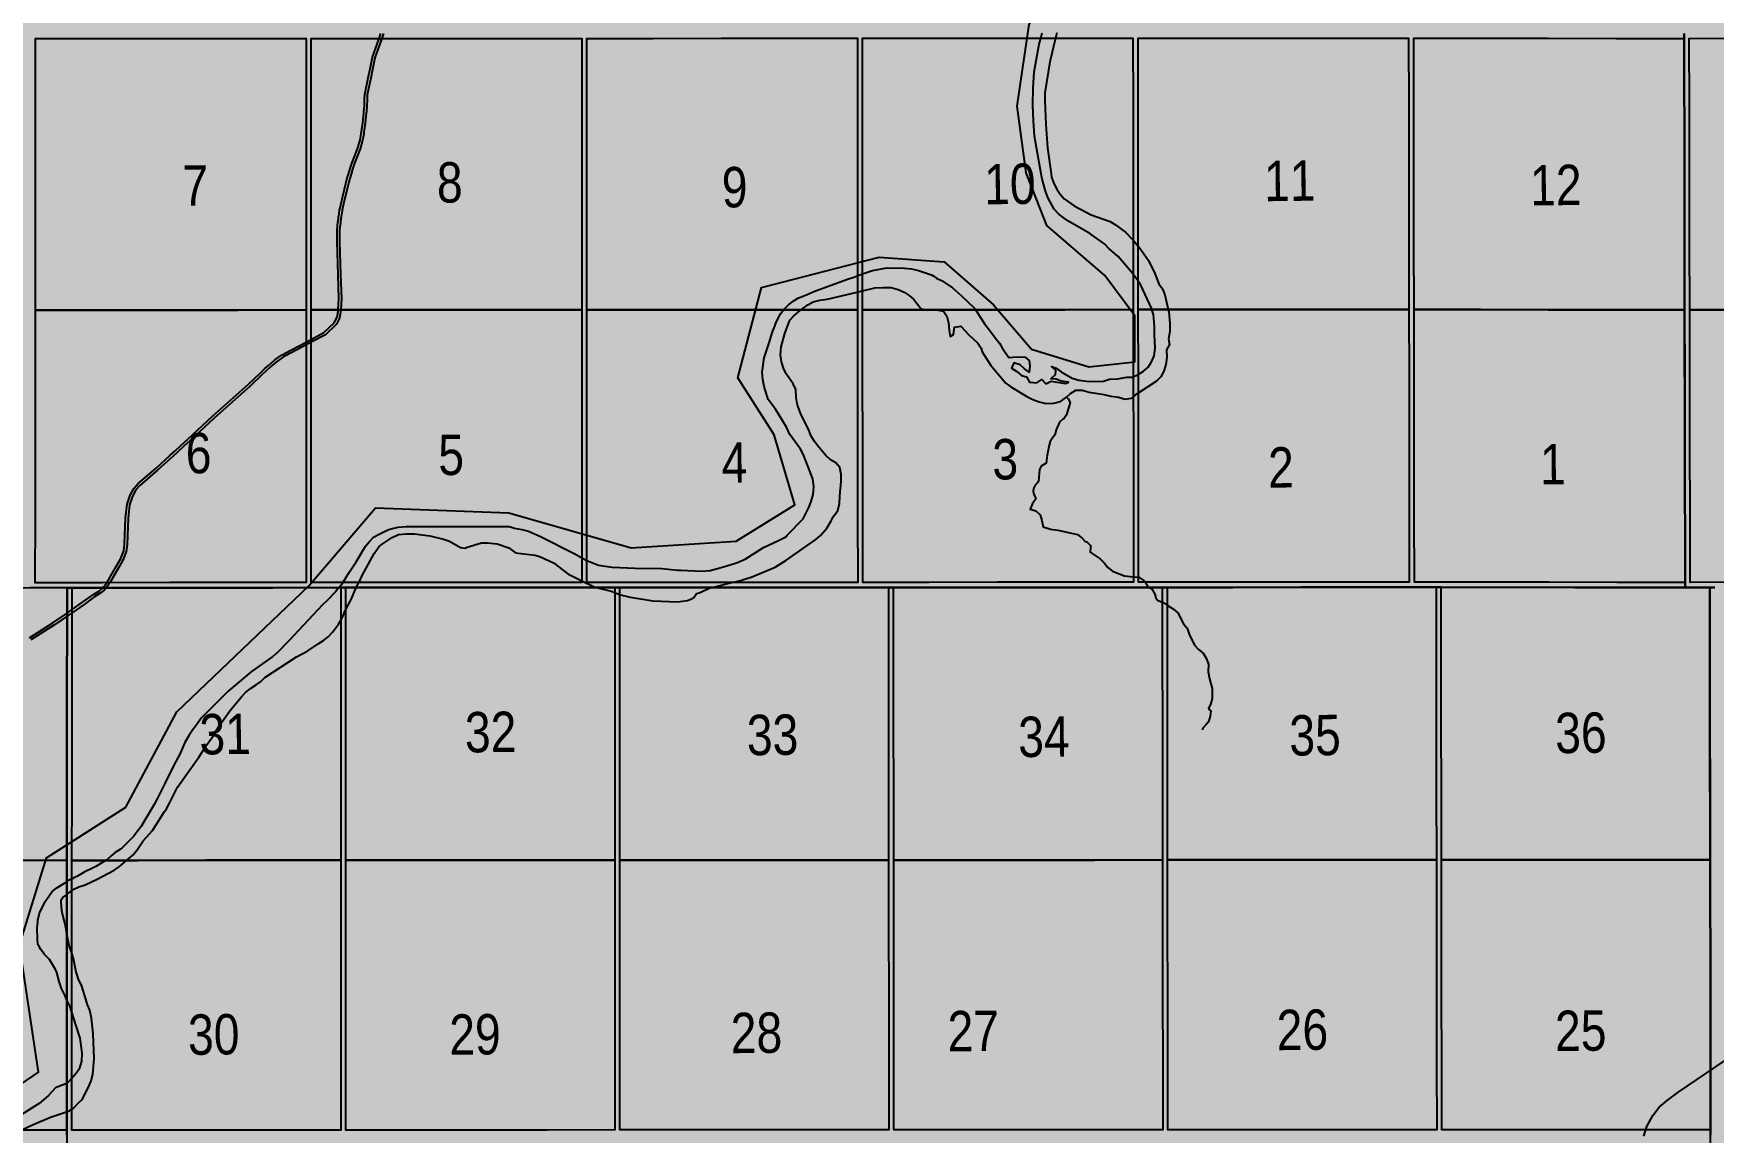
# Model space of a CAD drawing. Extents: x 410314 to 414262, y 6043239 to 6046088.
# Drawn here: x 413357.8 to 413689.2, y 6043517.3 to 6043734.1 of the extents above; entities that cross this region are included whole.
import ezdxf

# ---------------------------------------------------------------- set-up
doc = ezdxf.new("R2010")
doc.units = 0
doc.header["$LTSCALE"] = 5
doc.linetypes.add('DASHED2', pattern=[9.525, 6.35, -3.175])
for name, color, linetype in [('AS-RAILWAY', 13, 'TRACKS'), ('Quarters', 8, 'Continuous'), ('RoadSeg', 57, 'DASHED2'), ('ROUTE-MAP-ROUTE', 90, 'Continuous'), ('T-WATER', 160, 'Continuous'), ('Townships', 57, 'Continuous')]:
    doc.layers.add(name, color=color, linetype=linetype)
doc.layers.add('ROUTE-MAP-BACKGROUND-H', color=7, linetype='Continuous', true_color=0xf0ebff)
doc.styles.add('120', font='ARIALN.TTF', dxfattribs={"height": 13})
doc.linetypes.add('TRACKS', pattern='A,3.81,[130,ltypeshp1.shx,S=6.35,R=0,X=0,Y=0],3.81', length=7.62)

msp = doc.modelspace()

# ---------------------------------------------------------------- hatches: boundary and pattern name
at = {"layer": 'ROUTE-MAP-BACKGROUND-H'}
h = msp.add_hatch(color=256, dxfattribs=at)
h.dxf.hatch_style = 1
h.paths.add_polyline_path([(413029.102, 6044227.914), (414016.045, 6044227.914), (414016.045, 6043351.708), (413029.102, 6043351.708)])

# ---------------------------------------------------------------- linework, layer by layer
at = {"layer": 'AS-RAILWAY', "ltscale": 0.1, "flags": 128}
msp.add_lwpolyline([(413314.563, 6043353.011), (413313.583, 6043359.74), (413311.135, 6043390.569), (413300.484, 6043410.021), (413289.951, 6043425.192), (413280.941, 6043444.766), (413290.734, 6043459.838), (413312.476, 6043485.872), (413329.909, 6043496.638), (413342.808, 6043518.23), (413358.791, 6043529.192), (413355.03, 6043554.247), (413360.358, 6043571.472), (413376.028, 6043581.494), (413386.057, 6043600.286), (413412.096, 6043625.15), (413425.259, 6043640.496), (413451.584, 6043639.557), (413475.716, 6043632.667), (413496.4, 6043633.919), (413507.996, 6043641.123), (413503.922, 6043654.903), (413496.713, 6043666.178), (413501.414, 6043684.03), (413524.606, 6043689.98), (413537.455, 6043689.041), (413547.171, 6043680.584), (413554.692, 6043671.815), (413565.974, 6043668.37), (413575.063, 6043669.31), (413575.063, 6043678.392), (413569.126, 6043686.392), (413557.72, 6043696.218), (413553.591, 6043706.634), (413551.821, 6043719.8), (413554.181, 6043735.915), (413558.508, 6043743.868), (413569.717, 6043752.712), (413572.274, 6043760.572), (413568.93, 6043769.612), (413562.638, 6043776.097), (413550.642, 6043777.276), (413541.203, 6043777.866), (413535.697, 6043782.779), (413534.91, 6043792.408), (413542.786, 6043811.378), (413557.338, 6043829.458), (413567.957, 6043844.786), (413588.016, 6043852.057), (413617.71, 6043861.687), (413646.617, 6043877.212), (413686.931, 6043886.055), (413706.596, 6043895.095), (413713.963, 6043902.901), (413710.817, 6043919.605), (413690.955, 6043954.389), (413673.825, 6043984.731), (413668.71, 6044003.823), (413674.216, 6044018.562), (413692.308, 6044035.856), (413700.37, 6044058.259), (413696.437, 6044063.368), (413682.475, 6044058.259), (413663.238, 6044100.043), (413668.902, 6044123.625), (413659.463, 6044146.264), (413641.516, 6044164.575), (413618.862, 6044174.952), (413608.165, 6044187.214), (413610.052, 6044207.023), (413586.769, 6044211.425), (413573.24, 6044225.26)], dxfattribs=at)
at = {"layer": 'Quarters'}
for points in [[(413411.571, 6043692.956), (413411.569, 6043679.563), (413398.139, 6043679.558), (413384.709, 6043679.553), (413371.279, 6043679.547), (413358.184, 6043679.542), (413358.191, 6043692.935), (413358.198, 6043706.328), (413358.204, 6043719.72), (413358.211, 6043733.113), (413371.302, 6043733.118), (413384.727, 6043733.124), (413398.152, 6043733.129), (413411.577, 6043733.134), (413411.575, 6043719.741), (413411.573, 6043706.349)], [(413465.955, 6043692.978), (413465.958, 6043679.585), (413452.529, 6043679.58), (413439.099, 6043679.574), (413425.669, 6043679.569), (413412.574, 6043679.564), (413412.576, 6043692.956), (413412.578, 6043706.349), (413412.58, 6043719.742), (413412.581, 6043733.135), (413425.671, 6043733.14), (413439.096, 6043733.145), (413452.521, 6043733.15), (413465.946, 6043733.156), (413465.949, 6043719.763), (413465.952, 6043706.371)], [(413520.338, 6043693), (413520.346, 6043679.607), (413506.917, 6043679.602), (413493.487, 6043679.597), (413480.058, 6043679.591), (413466.963, 6043679.586), (413466.96, 6043692.978), (413466.957, 6043706.371), (413466.954, 6043719.764), (413466.951, 6043733.156), (413480.041, 6043733.161), (413493.465, 6043733.167), (413506.89, 6043733.172), (413520.315, 6043733.177), (413520.323, 6043719.785), (413520.331, 6043706.392)], [(413574.721, 6043693.022), (413574.734, 6043679.63), (413561.305, 6043679.624), (413547.875, 6043679.619), (413534.446, 6043679.613), (413521.351, 6043679.608), (413521.343, 6043693), (413521.335, 6043706.393), (413521.327, 6043719.785), (413521.32, 6043733.178), (413534.409, 6043733.183), (413547.834, 6043733.188), (413561.259, 6043733.193), (413574.683, 6043733.199), (413574.696, 6043719.806), (413574.709, 6043706.414)], [(413629.102, 6043693.045), (413629.119, 6043679.653), (413615.691, 6043679.647), (413602.263, 6043679.641), (413588.833, 6043679.635), (413575.738, 6043679.63), (413575.726, 6043693.022), (413575.713, 6043706.415), (413575.701, 6043719.807), (413575.688, 6043733.199), (413588.778, 6043733.204), (413602.202, 6043733.21), (413615.626, 6043733.215), (413629.05, 6043733.221), (413629.067, 6043719.829), (413629.084, 6043706.437)], [(413683.477, 6043692.959), (413683.499, 6043679.568), (413670.072, 6043679.589), (413656.644, 6043679.61), (413643.217, 6043679.631), (413630.124, 6043679.651), (413630.106, 6043693.043), (413630.089, 6043706.435), (413630.072, 6043719.827), (413630.054, 6043733.219), (413643.142, 6043733.199), (413656.565, 6043733.177), (413669.988, 6043733.156), (413683.411, 6043733.134), (413683.433, 6043719.743), (413683.455, 6043706.351)], [(413737.86, 6043693.101), (413737.886, 6043679.71), (413724.457, 6043679.675), (413711.028, 6043679.64), (413697.598, 6043679.604), (413684.503, 6043679.57), (413684.481, 6043692.962), (413684.459, 6043706.354), (413684.437, 6043719.745), (413684.416, 6043733.137), (413697.506, 6043733.171), (413710.93, 6043733.206), (413724.355, 6043733.241), (413737.78, 6043733.276), (413737.807, 6043719.884), (413737.833, 6043706.493)], [(413411.564, 6043639.276), (413411.562, 6043625.773), (413398.127, 6043625.768), (413384.692, 6043625.762), (413371.258, 6043625.757), (413358.158, 6043625.752), (413358.164, 6043639.254), (413358.171, 6043652.757), (413358.178, 6043666.149), (413358.184, 6043679.542), (413371.279, 6043679.547), (413384.709, 6043679.553), (413398.139, 6043679.558), (413411.569, 6043679.563), (413411.568, 6043666.171), (413411.566, 6043652.778)], [(413465.967, 6043639.298), (413465.97, 6043625.795), (413452.536, 6043625.79), (413439.101, 6043625.784), (413425.667, 6043625.779), (413412.567, 6043625.774), (413412.569, 6043639.276), (413412.571, 6043652.778), (413412.572, 6043666.171), (413412.574, 6043679.564), (413425.669, 6043679.569), (413439.099, 6043679.574), (413452.529, 6043679.58), (413465.958, 6043679.585), (413465.961, 6043666.193), (413465.964, 6043652.8)], [(413520.37, 6043639.32), (413520.378, 6043625.818), (413506.944, 6043625.812), (413493.509, 6043625.807), (413480.075, 6043625.801), (413466.975, 6043625.796), (413466.972, 6043639.298), (413466.969, 6043652.8), (413466.966, 6043666.193), (413466.963, 6043679.586), (413480.058, 6043679.591), (413493.487, 6043679.597), (413506.917, 6043679.602), (413520.346, 6043679.607), (413520.354, 6043666.215), (413520.362, 6043652.823)], [(413574.772, 6043639.343), (413574.785, 6043625.841), (413561.351, 6043625.835), (413547.916, 6043625.829), (413534.482, 6043625.824), (413521.383, 6043625.818), (413521.375, 6043639.321), (413521.367, 6043652.823), (413521.359, 6043666.215), (413521.351, 6043679.608), (413534.446, 6043679.613), (413547.875, 6043679.619), (413561.305, 6043679.624), (413574.734, 6043679.63), (413574.747, 6043666.237), (413574.76, 6043652.845)], [(413629.172, 6043639.366), (413629.19, 6043625.864), (413615.756, 6043625.858), (413602.323, 6043625.852), (413588.889, 6043625.846), (413575.79, 6043625.841), (413575.777, 6043639.343), (413575.764, 6043652.846), (413575.751, 6043666.238), (413575.738, 6043679.63), (413588.833, 6043679.635), (413602.263, 6043679.641), (413615.691, 6043679.647), (413629.119, 6043679.653), (413629.137, 6043666.261), (413629.154, 6043652.869)], [(413683.565, 6043639.294), (413683.588, 6043625.803), (413670.156, 6043625.818), (413656.723, 6043625.833), (413643.291, 6043625.848), (413630.194, 6043625.863), (413630.176, 6043639.365), (413630.159, 6043652.867), (413630.141, 6043666.259), (413630.124, 6043679.651), (413643.217, 6043679.631), (413656.644, 6043679.61), (413670.072, 6043679.589), (413683.499, 6043679.568), (413683.521, 6043666.176), (413683.543, 6043652.784)], [(413737.967, 6043639.437), (413737.994, 6043625.946), (413724.56, 6043625.911), (413711.126, 6043625.875), (413697.691, 6043625.84), (413684.592, 6043625.805), (413684.57, 6043639.296), (413684.548, 6043652.787), (413684.526, 6043666.179), (413684.503, 6043679.57), (413697.598, 6043679.604), (413711.028, 6043679.64), (413724.457, 6043679.675), (413737.886, 6043679.71), (413737.913, 6043666.318), (413737.94, 6043652.927)], [(413364.384, 6043570.97), (413351.042, 6043571), (413337.701, 6043571.03), (413324.359, 6043571.06), (413311.353, 6043571.089), (413311.365, 6043584.482), (413311.377, 6043597.874), (413311.389, 6043611.378), (413311.401, 6043624.881), (413324.403, 6043624.852), (413337.74, 6043624.821), (413351.077, 6043624.79), (413364.413, 6043624.76), (413364.406, 6043611.257), (413364.398, 6043597.755), (413364.391, 6043584.362)], [(413418.419, 6043584.381), (413418.417, 6043570.989), (413405.076, 6043570.984), (413391.735, 6043570.98), (413378.394, 6043570.975), (413365.388, 6043570.97), (413365.396, 6043584.363), (413365.403, 6043597.755), (413365.411, 6043611.258), (413365.418, 6043624.76), (413378.419, 6043624.764), (413391.756, 6043624.769), (413405.092, 6043624.773), (413418.428, 6043624.778), (413418.425, 6043611.276), (413418.422, 6043597.774)], [(413472.45, 6043571.007), (413459.109, 6043571.003), (413445.768, 6043570.998), (413432.427, 6043570.994), (413419.421, 6043570.989), (413419.424, 6043584.382), (413419.427, 6043597.774), (413419.43, 6043611.276), (413419.433, 6043624.778), (413432.434, 6043624.783), (413445.77, 6043624.787), (413459.106, 6043624.792), (413472.442, 6043624.797), (413472.444, 6043611.294), (413472.446, 6043597.792), (413472.448, 6043584.399)], [(413526.475, 6043584.418), (413526.482, 6043571.025), (413513.141, 6043571.02), (413499.801, 6043571.016), (413486.46, 6043571.012), (413473.454, 6043571.007), (413473.452, 6043584.4), (413473.45, 6043597.792), (413473.448, 6043611.295), (413473.446, 6043624.797), (413486.447, 6043624.802), (413499.783, 6043624.806), (413513.119, 6043624.811), (413526.455, 6043624.816), (413526.462, 6043611.313), (413526.468, 6043597.81)], [(413580.495, 6043584.436), (413580.507, 6043571.042), (413567.168, 6043571.038), (413553.83, 6043571.034), (413540.491, 6043571.029), (413527.487, 6043571.025), (413527.48, 6043584.418), (413527.473, 6043597.811), (413527.466, 6043611.313), (413527.459, 6043624.816), (413540.458, 6043624.821), (413553.792, 6043624.826), (413567.126, 6043624.83), (413580.46, 6043624.835), (413580.472, 6043611.332), (413580.484, 6043597.829)], [(413634.512, 6043584.457), (413634.528, 6043571.063), (413621.191, 6043571.057), (413607.854, 6043571.051), (413594.515, 6043571.047), (413581.512, 6043571.043), (413581.5, 6043584.436), (413581.488, 6043597.829), (413581.476, 6043611.332), (413581.465, 6043624.835), (413594.464, 6043624.84), (413607.797, 6043624.845), (413621.13, 6043624.85), (413634.462, 6043624.856), (413634.479, 6043611.353), (413634.495, 6043597.85)], [(413688.522, 6043584.451), (413688.544, 6043571.059), (413675.207, 6043571.06), (413661.871, 6043571.061), (413648.534, 6043571.062), (413635.533, 6043571.063), (413635.516, 6043584.456), (413635.5, 6043597.849), (413635.483, 6043611.352), (413635.466, 6043624.855), (413648.463, 6043624.848), (413661.795, 6043624.84), (413675.127, 6043624.833), (413688.458, 6043624.825), (413688.48, 6043611.334), (413688.501, 6043597.843)], [(413364.384, 6043570.97), (413364.376, 6043557.578), (413364.369, 6043544.185), (413364.361, 6043530.793), (413364.354, 6043517.735), (413351.009, 6043517.765), (413337.662, 6043517.795), (413324.316, 6043517.825), (413311.305, 6043517.854), (413311.317, 6043530.912), (413311.329, 6043544.304), (413311.341, 6043557.697), (413311.353, 6043571.089), (413324.359, 6043571.06), (413337.701, 6043571.03), (413351.042, 6043571)], [(413418.408, 6043530.812), (413418.406, 6043517.755), (413405.06, 6043517.75), (413391.715, 6043517.745), (413378.37, 6043517.74), (413365.359, 6043517.735), (413365.366, 6043530.793), (413365.373, 6043544.185), (413365.381, 6043557.578), (413365.388, 6043570.97), (413378.394, 6043570.975), (413391.735, 6043570.98), (413405.076, 6043570.984), (413418.417, 6043570.989), (413418.414, 6043557.597), (413418.411, 6043544.204)], [(413472.45, 6043571.007), (413472.452, 6043557.615), (413472.454, 6043544.222), (413472.456, 6043530.829), (413472.458, 6043517.772), (413459.112, 6043517.768), (413445.766, 6043517.764), (413432.421, 6043517.759), (413419.41, 6043517.755), (413419.413, 6043530.812), (413419.416, 6043544.205), (413419.418, 6043557.597), (413419.421, 6043570.989), (413432.427, 6043570.994), (413445.768, 6043570.998), (413459.109, 6043571.003)], [(413526.503, 6043530.846), (413526.51, 6043517.788), (413513.164, 6043517.784), (413499.819, 6043517.78), (413486.473, 6043517.776), (413473.462, 6043517.772), (413473.46, 6043530.83), (413473.458, 6043544.222), (413473.456, 6043557.615), (413473.454, 6043571.007), (413486.46, 6043571.012), (413499.801, 6043571.016), (413513.141, 6043571.02), (413526.482, 6043571.025), (413526.489, 6043557.632), (413526.496, 6043544.239)], [(413580.542, 6043530.863), (413580.554, 6043517.804), (413567.211, 6043517.8), (413553.867, 6043517.796), (413540.523, 6043517.792), (413527.514, 6043517.788), (413527.508, 6043530.846), (413527.501, 6043544.239), (413527.494, 6043557.632), (413527.487, 6043571.025), (413540.491, 6043571.029), (413553.83, 6043571.034), (413567.168, 6043571.038), (413580.507, 6043571.042), (413580.519, 6043557.649), (413580.531, 6043544.256)], [(413634.578, 6043530.884), (413634.594, 6043517.826), (413621.253, 6043517.819), (413607.911, 6043517.813), (413594.567, 6043517.809), (413581.559, 6043517.805), (413581.547, 6043530.863), (413581.535, 6043544.256), (413581.523, 6043557.65), (413581.512, 6043571.043), (413594.515, 6043571.047), (413607.854, 6043571.051), (413621.191, 6043571.057), (413634.528, 6043571.063), (413634.545, 6043557.67), (413634.561, 6043544.277)], [(413688.608, 6043530.883), (413688.628, 6043517.826), (413675.287, 6043517.826), (413661.946, 6043517.826), (413648.605, 6043517.826), (413635.599, 6043517.826), (413635.583, 6043530.884), (413635.566, 6043544.277), (413635.549, 6043557.67), (413635.533, 6043571.063), (413648.534, 6043571.062), (413661.871, 6043571.061), (413675.207, 6043571.06), (413688.544, 6043571.059), (413688.565, 6043557.667), (413688.586, 6043544.275)]]:
    msp.add_lwpolyline(points, close=True, dxfattribs=at)
at = {"layer": 'RoadSeg'}
for points in [[(413356.986, 6043614.903), (413361.646, 6043617.833), (413364.411, 6043619.748), (413365.415, 6043620.444), (413367.495, 6043621.885), (413369.637, 6043623.429), (413370.794, 6043624.15), (413371.433, 6043624.693), (413371.487, 6043624.762), (413372.27, 6043625.755), (413374.138, 6043628.929), (413375.059, 6043630.527), (413375.367, 6043631.401), (413375.589, 6043632.034), (413375.685, 6043632.717), (413375.775, 6043633.364), (413375.781, 6043633.513), (413375.956, 6043638.506), (413376.266, 6043641.226), (413376.836, 6043643.049), (413377.594, 6043644.352), (413378.423, 6043645.299), (413381.968, 6043648.383), (413384.7, 6043650.821), (413385.741, 6043651.749), (413386.824, 6043652.768), (413388.283, 6043654.141), (413393.095, 6043658.601), (413400.201, 6043664.943), (413402.489, 6043667.115), (413403.454, 6043667.988), (413404.158, 6043668.624), (413405.411, 6043669.761), (413406.743, 6043670.628), (413406.852, 6043670.7), (413406.88, 6043670.717), (413408.534, 6043671.635), (413411.569, 6043673.233), (413412.573, 6043673.762), (413415.093, 6043675.09), (413417.124, 6043677.02), (413417.689, 6043678.116), (413417.873, 6043679.272), (413417.893, 6043679.565), (413418.051, 6043681.831), (413417.882, 6043686.486), (413417.694, 6043693.082), (413417.673, 6043695.372), (413417.854, 6043696.862), (413417.933, 6043697.534), (413417.993, 6043698.04), (413418.003, 6043698.128), (413418.074, 6043698.55), (413418.188, 6043699.231), (413418.266, 6043699.696), (413418.532, 6043700.921), (413419.694, 6043705.64), (413419.908, 6043706.352), (413420.251, 6043707.496), (413420.671, 6043708.689), (413421.177, 6043710), (413421.758, 6043711.541), (413422.212, 6043713.162), (413422.436, 6043714.311), (413422.741, 6043716.464), (413422.938, 6043718.422), (413422.972, 6043718.753), (413423.07, 6043719.731), (413423.124, 6043721.217), (413423.134, 6043722.071), (413423.825, 6043725.391), (413424.178, 6043727.112), (413424.664, 6043729.437), (413425.339, 6043731.3), (413425.966, 6043733.139), (413426.308, 6043734.144)], [(413426.833, 6043734.144), (413426.492, 6043733.14), (413425.813, 6043731.143), (413425.147, 6043729.309), (413424.667, 6043727.011), (413424.315, 6043725.295), (413423.628, 6043721.991), (413423.622, 6043721.174), (413423.569, 6043719.697), (413423.469, 6043718.703), (413423.435, 6043718.372), (413423.245, 6043716.486), (413423.237, 6043716.404), (413422.988, 6043714.643), (413422.976, 6043714.562), (413422.929, 6043714.228), (413422.699, 6043713.047), (413422.233, 6043711.385), (413421.644, 6043709.822), (413421.14, 6043708.516), (413420.726, 6043707.342), (413420.43, 6043706.352), (413420.176, 6043705.508), (413419.019, 6043700.808), (413418.757, 6043699.602), (413418.704, 6043699.284), (413418.59, 6043698.603), (413418.504, 6043698.092), (413418.498, 6043698.057), (413418.483, 6043697.925), (413418.443, 6043697.586), (413418.362, 6043696.909), (413418.351, 6043696.81), (413418.172, 6043695.346), (413418.193, 6043693.086), (413418.381, 6043686.497), (413418.551, 6043681.818), (413418.394, 6043679.566), (413418.37, 6043679.211), (413418.168, 6043677.957), (413417.548, 6043676.75), (413415.386, 6043674.684), (413412.573, 6043673.2), (413411.568, 6043672.671), (413408.777, 6043671.198), (413407.137, 6043670.289), (413405.717, 6043669.364), (413404.57, 6043668.326), (413402.827, 6043666.747), (413400.542, 6043664.563), (413393.431, 6043658.231), (413388.624, 6043653.776), (413387.553, 6043652.768), (413386.079, 6043651.381), (413384.7, 6043650.151), (413382.298, 6043648.008), (413378.776, 6043644.944), (413378.002, 6043644.059), (413377.296, 6043642.847), (413376.757, 6043641.122), (413376.455, 6043638.468), (413376.274, 6043633.321), (413376.077, 6043631.915), (413375.515, 6043630.318), (413374.569, 6043628.678), (413372.849, 6043625.757), (413372.688, 6043625.484), (413372.122, 6043624.762), (413371.795, 6043624.344), (413371.089, 6043623.746), (413369.915, 6043623.014), (413367.784, 6043621.477), (413365.415, 6043619.836), (413364.41, 6043619.14), (413361.921, 6043617.416), (413357.258, 6043614.484)], [(413675.423, 6043516.525), (413676.017, 6043518.435), (413677.239, 6043520.658), (413678.506, 6043522.249), (413680.044, 6043523.612), (413682.178, 6043525.187), (413693.419, 6043532.773)], [(413675.423, 6043516.525), (413676.017, 6043518.435), (413677.239, 6043520.658), (413678.506, 6043522.249), (413680.044, 6043523.612), (413682.178, 6043525.187), (413693.419, 6043532.773)]]:
    msp.add_lwpolyline(points, dxfattribs=at)
at = {"layer": 'ROUTE-MAP-ROUTE', "const_width": 1.998}
msp.add_lwpolyline([(413351.293, 6043610.792), (413357.039, 6043614.736), (413361.751, 6043617.626), (413369.702, 6043623.156), (413371.129, 6043624.121), (413371.646, 6043624.68), (413372.523, 6043625.675), (413375.239, 6043630.456), (413375.798, 6043632.013), (413375.951, 6043633.542), (413376.157, 6043638.525), (413376.49, 6043641.278), (413377.026, 6043642.917), (413377.734, 6043644.233), (413378.574, 6043645.173), (413389.78, 6043655.171), (413398.942, 6043663.609), (413405.586, 6043669.628), (413408.567, 6043671.431), (413415.171, 6043674.866), (413417.306, 6043676.877), (413417.898, 6043678.058), (413418.08, 6043679.251), (413418.255, 6043681.769), (413417.869, 6043695.346), (413418.252, 6043698.259), (413419.868, 6043705.607), (413420.967, 6043708.811), (413422.089, 6043711.884), (413422.513, 6043713.573), (413422.954, 6043716.445), (413423.295, 6043720.138), (413423.334, 6043721.322), (413423.356, 6043722.318), (413424.876, 6043729.395), (413426.781, 6043734.828), (413427.429, 6043736.803)], dxfattribs=at)
at = {"layer": 'T-WATER', "linetype": 'Continuous'}
msp.add_line((413364.333, 6043543.605), (413364.05, 6043544.209), dxfattribs=at)
at = {"layer": 'T-WATER'}
for points in [[(413540.872, 6043682.35), (413543.447, 6043679.892), (413543.6, 6043679.641), (413544.441, 6043678.256), (413545.435, 6043676.753), (413546.213, 6043675.866), (413547.845, 6043673.705), (413548.369, 6043673.011), (413548.945, 6043671.935), (413550.184, 6043670.161), (413551.832, 6043670.35), (413553.409, 6043670.247), (413554.212, 6043669.567), (413554.36, 6043668.453), (413554.217, 6043667.28), (413553.263, 6043667.925), (413552.401, 6043668.75), (413551.154, 6043669.148), (413550.748, 6043668.072), (413551.762, 6043667.396), (413552.682, 6043666.641), (413553.698, 6043666.385), (413554.3, 6043665.315), (413555.69, 6043665.216), (413556.693, 6043665.856), (413557.496, 6043665.018), (413558.577, 6043665.498), (413561.357, 6043665.088), (413561.976, 6043665.295), (413560.504, 6043665.488), (413559.541, 6043665.892), (413558.448, 6043666.008), (413559.42, 6043666.816), (413559.493, 6043667.594), (413558.602, 6043668.389), (413559.533, 6043668.059), (413560.509, 6043667.35), (413562.705, 6043666.111), (413563.985, 6043665.691), (413565.513, 6043665.512), (413567.18, 6043665.446), (413568.891, 6043665.528), (413570.05, 6043665.921), (413571.652, 6043665.963), (413573.481, 6043666.284), (413574.565, 6043666.337), (413574.711, 6043666.398), (413575.716, 6043666.818), (413575.733, 6043666.825), (413576.762, 6043667.462), (413577.171, 6043667.827), (413577.704, 6043668.293), (413578.355, 6043669.338), (413578.865, 6043670.53), (413579.071, 6043672.014), (413578.921, 6043674.701), (413578.903, 6043676.285), (413578.737, 6043678.681), (413578.415, 6043679.655), (413578.329, 6043679.915), (413576.221, 6043684.455), (413575.698, 6043685.224), (413574.862, 6043686.454), (413574.692, 6043686.66), (413572.578, 6043689.223), (413571.744, 6043690.128), (413569.916, 6043691.673), (413569.126, 6043692.55), (413566.179, 6043694.68), (413561.821, 6043697.135), (413560.832, 6043697.852), (413560.088, 6043698.493), (413559.934, 6043698.626), (413559.129, 6043699.462), (413557.955, 6043701.616), (413557.501, 6043702.83), (413556.768, 6043705.403), (413556.587, 6043706.431), (413555.278, 6043713.881), (413555.035, 6043716.909), (413554.977, 6043718.407), (413554.913, 6043720.045), (413554.965, 6043723.359), (413555.206, 6043726.546), (413556.199, 6043731.993), (413556.494, 6043733.215), (413556.737, 6043734.22)], [(413559.41, 6043733.216), (413558.252, 6043728.513), (413557.287, 6043722.384), (413557.274, 6043720.874), (413557.505, 6043716.178), (413557.821, 6043711.532), (413558.542, 6043706.431)], [(413559.692, 6043734.221), (413559.599, 6043733.981), (413559.41, 6043733.216)], [(413558.542, 6043706.431), (413558.635, 6043705.771), (413559.08, 6043704.542), (413559.637, 6043703.417), (413560.334, 6043702.436), (413561.135, 6043701.505), (413563.098, 6043700.098), (413566.446, 6043698.366), (413570.21, 6043697.014), (413571.246, 6043696.356), (413573.18, 6043694.933)], [(413573.18, 6043694.933), (413574.686, 6043693.417), (413574.879, 6043693.223), (413575.692, 6043692.178), (413576.368, 6043691.309), (413577.723, 6043689.31), (413578.245, 6043688.178), (413578.862, 6043687.091), (413579.802, 6043684.707), (413580.493, 6043683.733), (413580.989, 6043682.578), (413581.646, 6043679.656), (413581.751, 6043679.189), (413581.971, 6043676.865), (413581.975, 6043675.295), (413581.683, 6043673.891), (413581.908, 6043672.778), (413581.32, 6043671.67), (413581.373, 6043670.173), (413581.136, 6043668.778), (413580.786, 6043667.509), (413580.147, 6043666.368), (413579.346, 6043665.488), (413575.719, 6043663.176), (413575.254, 6043662.88), (413574.715, 6043662.454), (413574.304, 6043662.129), (413573.151, 6043661.903), (413571.825, 6043662.272), (413570.352, 6043662.513), (413568.99, 6043662.852), (413566.016, 6043663.302), (413564.679, 6043663.661), (413563.313, 6043663.661), (413562.266, 6043663.044), (413561.547, 6043662.331)], [(413418.054, 6043624.802), (413418.189, 6043624.969), (413418.724, 6043625.632), (413418.888, 6043625.835), (413420.132, 6043627.876), (413421.432, 6043629.875), (413423.305, 6043632.972), (413424.054, 6043633.91), (413424.898, 6043634.75), (413425.882, 6043635.265), (413427.172, 6043635.94), (413427.905, 6043636.229), (413428.367, 6043636.412), (413429.71, 6043636.713), (413431.316, 6043636.849), (413439.065, 6043636.831), (413439.066, 6043636.831), (413446.37, 6043636.815), (413451.593, 6043636.871), (413451.884, 6043636.781), (413452.691, 6043636.534), (413454.105, 6043636.281), (413455.456, 6043635.91), (413457.813, 6043634.903), (413464.554, 6043631.476), (413465.934, 6043630.681), (413466.939, 6043630.142), (413469.284, 6043629.224), (413471.979, 6043628.806), (413476.474, 6043628.638), (413481.776, 6043628.533), (413484.862, 6043628.255), (413485.485, 6043628.225), (413486.871, 6043628.157), (413489.659, 6043628.022), (413491.271, 6043628.166), (413493.473, 6043628.74), (413493.918, 6043628.856), (413496.457, 6043629.661), (413498.171, 6043630.397), (413501.803, 6043632.701), (413504.758, 6043634.05), (413506.175, 6043634.798), (413506.5, 6043635.137), (413509.613, 6043638.382), (413510.76, 6043640.574), (413511.223, 6043641.791), (413511.572, 6043643.127), (413511.702, 6043644.678), (413511.503, 6043646.16), (413511.095, 6043647.434), (413509.672, 6043651.005), (413509.111, 6043652.094), (413508.555, 6043652.841), (413506.975, 6043654.966), (413506.322, 6043656.437), (413504.145, 6043659.987), (413502.705, 6043661.881), (413501.96, 6043664.465), (413501.67, 6043665.828), (413501.508, 6043667.307), (413501.933, 6043670.131), (413502.821, 6043672.88), (413503.59, 6043675.262), (413504.033, 6043676.395), (413504.248, 6043676.946), (413504.543, 6043677.699), (413505.133, 6043678.789), (413505.775, 6043679.625), (413505.87, 6043679.749), (413506.723, 6043680.58), (413507.654, 6043681.325), (413508.716, 6043681.931), (413509.104, 6043682.091), (413510.381, 6043682.62), (413511.761, 6043683.191), (413518.351, 6043685.658), (413519.628, 6043686.044), (413520.307, 6043686.31), (413520.816, 6043686.51), (413521.312, 6043686.676), (413523.318, 6043687.349), (413526.125, 6043687.851), (413529.612, 6043687.792), (413530.976, 6043687.659), (413532.368, 6043687.371), (413534.912, 6043686.513), (413535.29, 6043686.273), (413535.934, 6043685.863), (413537.055, 6043685.285), (413539.079, 6043683.926), (413540.872, 6043682.35)], [(413491.792, 6043624.827), (413492.441, 6043624.995), (413495.035, 6043625.664), (413495.686, 6043625.832), (413495.904, 6043625.888), (413496.823, 6043626.052), (413499.379, 6043626.851), (413504.115, 6043628.843), (413506.231, 6043630.117), (413512.147, 6043634.251), (413513.015, 6043635.061), (413514.266, 6043636.531), (413515.146, 6043637.966), (413515.519, 6043638.737), (413516.478, 6043640.024), (413516.803, 6043641.378), (413516.858, 6043642.909), (413517.113, 6043645.75), (413517.091, 6043647.109), (413516.831, 6043648.494), (413516.063, 6043649.395), (413514.988, 6043650.003), (413514.106, 6043650.824), (413512.457, 6043652.843), (413511.833, 6043653.607), (413511.211, 6043654.663), (413510.736, 6043655.857), (413509.08, 6043659.21), (413508.641, 6043660.434), (413508.452, 6043661.119), (413508.274, 6043662.324), (413508.175, 6043663.884), (413507.649, 6043665.012), (413506.256, 6043666.959), (413505.751, 6043668.098), (413505.332, 6043669.324), (413505.121, 6043670.743), (413505.315, 6043672.271), (413506.027, 6043674.956), (413506.865, 6043677.252), (413507.056, 6043677.589), (413507.732, 6043678.359), (413508.609, 6043679.13), (413509.278, 6043679.627), (413510.532, 6043680.557), (413511.583, 6043681.169), (413512.898, 6043681.509), (413514.36, 6043681.702), (413520.309, 6043683.093), (413521.314, 6043683.327), (413523.773, 6043683.902), (413525.425, 6043684.019), (413527, 6043683.98), (413528.355, 6043683.61), (413529.543, 6043683.085), (413530.548, 6043682.419), (413531.426, 6043681.608), (413532.924, 6043679.784), (413533.697, 6043679.637), (413534.23, 6043679.535), (413535.823, 6043679.563), (413537.293, 6043679.34), (413537.966, 6043678.339), (413538.311, 6043677.034), (413538.396, 6043675.506), (413538.608, 6043674.336), (413539.286, 6043674.735), (413539.494, 6043676.158), (413540.722, 6043676.374), (413542.335, 6043674.634), (413544.068, 6043673.014), (413544.753, 6043672.047), (413544.953, 6043671.338), (413545.25, 6043670.76), (413546.58, 6043668.761), (413547.465, 6043667.687), (413547.85, 6043667.221), (413549.596, 6043665.102), (413550.571, 6043664.373), (413553.775, 6043662.494), (413554.917, 6043661.932), (413556.158, 6043661.472), (413557.514, 6043661.129), (413559.082, 6043661.155), (413560.363, 6043661.523), (413561.547, 6043662.331)], [(413561.547, 6043662.331), (413561.913, 6043662.043), (413562.304, 6043661.309), (413561.542, 6043658.906), (413561.06, 6043658.115), (413560.818, 6043657.993), (413560.211, 6043657.462), (413559.535, 6043655.887), (413559.276, 6043654.915), (413558.892, 6043654.382), (413558.348, 6043653.628), (413558.172, 6043652.862), (413557.735, 6043650.949), (413557.551, 6043649.366), (413556.546, 6043648.746), (413556.251, 6043648.062), (413556.056, 6043645.707), (413555.799, 6043645.369), (413555.411, 6043644.989), (413555.065, 6043644.358), (413555.012, 6043643.73), (413555.15, 6043643.216), (413555.474, 6043642.491), (413555.429, 6043642.165), (413554.891, 6043641.382), (413554.394, 6043640.246), (413555.511, 6043639.947), (413556.345, 6043639.154), (413556.724, 6043638.008), (413556.937, 6043636.791), (413558.441, 6043636.339), (413559.859, 6043636.143), (413563.749, 6043635.247), (413564.673, 6043634.522), (413565.227, 6043633.904), (413565.58, 6043633.795), (413566.363, 6043633.022), (413566.273, 6043632.726), (413566.25, 6043631.755), (413568.18, 6043630.433), (413569.012, 6043629.664), (413569.745, 6043628.733), (413570.654, 6043628.006), (413573.015, 6043627.087), (413574.749, 6043626.925), (413575.754, 6043626.832), (413575.852, 6043626.823), (413576.849, 6043626.212), (413577.059, 6043625.865), (413577.636, 6043624.911), (413577.748, 6043624.858)], [(413421.418, 6043624.803), (413421.481, 6043624.954), (413421.49, 6043624.97), (413421.889, 6043625.633), (413421.99, 6043625.801), (413422.114, 6043626.007), (413422.634, 6043627.169), (413425.015, 6043631.523), (413425.924, 6043632.823), (413426.577, 6043633.338), (413428.572, 6043634.692), (413429.79, 6043635.236), (413431.308, 6043635.392), (413432.969, 6043635.396), (413435.95, 6043634.983), (413438.697, 6043634.375), (413439.066, 6043634.239), (413439.835, 6043633.956), (413442.038, 6043632.689), (413442.95, 6043632.555), (413443.323, 6043632.742), (413446.149, 6043633.649), (413447.378, 6043633.622), (413449.29, 6043633.414), (413451.541, 6043632.663), (413452.889, 6043631.661), (413456.741, 6043631.168), (413457.807, 6043630.871), (413460.346, 6043629.649), (413463.231, 6043627.479), (413465.935, 6043626.141), (413468.269, 6043624.986), (413468.309, 6043624.966), (413468.715, 6043624.819)], [(413364.345, 6043564.234), (413365.35, 6043565.012), (413365.628, 6043565.228), (413366.754, 6043565.76), (413368.018, 6043566.173), (413370.389, 6043567.248), (413373.707, 6043569.015), (413374.666, 6043569.722), (413376.211, 6043570.998), (413377.407, 6043571.986), (413378.235, 6043573.017), (413379.441, 6043574.824), (413381.279, 6043576.836), (413383.67, 6043580.643), (413383.942, 6043580.982), (413384.621, 6043582.247), (413386.193, 6043585.429), (413390.435, 6043591.326), (413391.709, 6043593.402), (413391.736, 6043593.447), (413393.179, 6043595.393), (413394.427, 6043597.502), (413394.626, 6043597.789), (413396.496, 6043600.493), (413398.784, 6043603.199), (413399.595, 6043604.071), (413400.573, 6043604.853), (413401.746, 6043605.599), (413402.578, 6043606.187), (413403.409, 6043607.035), (413409.691, 6043611.101), (413411.918, 6043612.284), (413413.928, 6043613.686), (413414.988, 6043614.322), (413415.927, 6043615.047), (413416.768, 6043615.964), (413417.973, 6043617.588), (413418.392, 6043618.357), (413418.807, 6043619.118), (413419.301, 6043620.3), (413419.397, 6043620.484), (413420.503, 6043622.599), (413421.418, 6043624.803)], [(413418.054, 6043624.802), (413417.35, 6043623.928), (413415.684, 6043622.183), (413414.79, 6043621.413), (413408.242, 6043614.371), (413405.713, 6043611.807), (413405.691, 6043611.785), (413404.787, 6043610.999), (413404.567, 6043610.847), (413400.803, 6043608.236), (413396.194, 6043604.346), (413395.213, 6043603.365), (413393.685, 6043601.838), (413391.711, 6043599.865), (413390.882, 6043599.037), (413390.126, 6043597.976), (413389.992, 6043597.787), (413389.186, 6043596.657), (413388.488, 6043595.677), (413387.683, 6043594.248), (413386.657, 6043591.942), (413385.476, 6043589.751), (413383.826, 6043586.387), (413382.145, 6043582.958), (413381.586, 6043582.002), (413379.785, 6043578.922), (413379.03, 6043577.632), (413378.13, 6043576.456), (413377.573, 6043575.724), (413375.265, 6043573.466), (413374.938, 6043573.165), (413374.214, 6043572.699), (413374.006, 6043572.566), (413373.144, 6043571.84), (413372.194, 6043571.04), (413372.122, 6043570.996), (413370.075, 6043569.745), (413369.571, 6043569.492), (413367.814, 6043568.61), (413366.463, 6043567.884), (413365.869, 6043567.57), (413365.351, 6043567.275), (413364.999, 6043567.105), (413364.602, 6043566.904), (413364.346, 6043566.74)], [(413491.792, 6043624.827), (413491.391, 6043624.724), (413489.078, 6043623.679), (413488.592, 6043623.538), (413488.043, 6043622.745), (413487.594, 6043622.481), (413486.83, 6043622.193), (413484.825, 6043621.892), (413479.999, 6043622.082), (413475.589, 6043622.834), (413473.412, 6043623.365), (413473.29, 6043623.394), (413472.407, 6043623.786), (413471.817, 6043624.047), (413469.088, 6043624.684), (413468.715, 6043624.819)], [(413577.748, 6043624.858), (413578.42, 6043624.536), (413579.019, 6043623.483), (413579.22, 6043622.789), (413579.534, 6043622.327), (413580.428, 6043621.939), (413580.67, 6043621.834), (413581.433, 6043621.343), (413582.661, 6043620.551), (413583.554, 6043619.815), (413584.618, 6043617.634), (413585.377, 6043616.772), (413585.74, 6043615.576), (413586.83, 6043613.408), (413587.596, 6043612.599), (413588.503, 6043611.863), (413589.139, 6043610.87), (413589.597, 6043609.696), (413589.545, 6043608.19), (413589.767, 6043606.814), (413590.301, 6043604.859), (413590.322, 6043602.919), (413589.95, 6043601.693), (413589.56, 6043601.008), (413589.769, 6043600.65), (413590.045, 6043600.445), (413589.918, 6043599.421), (413589.613, 6043598.284), (413589.207, 6043597.855), (413588.476, 6043597.084), (413588.327, 6043596.748)], [(413358.626, 6043558.744), (413358.669, 6043559.193), (413358.996, 6043560.58), (413360.107, 6043562.839), (413361.48, 6043564.794), (413362.432, 6043565.57), (413363.58, 6043566.305), (413364.346, 6043566.74)], [(413364.345, 6043564.234), (413363.742, 6043563.768), (413363.2, 6043563.068), (413363.175, 6043562.64), (413363.349, 6043561.17), (413363.592, 6043559.912), (413364, 6043558.471), (413364.341, 6043556.753)], [(413358.605, 6043555.42), (413358.525, 6043557.677), (413358.626, 6043558.744)], [(413364.321, 6043521.369), (413364.871, 6043521.559), (413365.326, 6043521.848), (413365.721, 6043522.099), (413366.715, 6043523.163), (413367.404, 6043523.766), (413368.655, 6043526.238), (413369.149, 6043527.439), (413369.536, 6043528.718), (413369.754, 6043531.888), (413369.577, 6043536.755), (413369.233, 6043539.825), (413368.943, 6043541.433), (413368.472, 6043542.473), (413367.929, 6043544.21), (413367.257, 6043546.36), (413366.681, 6043547.484), (413366.148, 6043549.268), (413365.66, 6043551.631), (413365.343, 6043552.631), (413364.848, 6043554.192), (413364.341, 6043556.753)], [(413358.896, 6043553.972), (413358.641, 6043554.401), (413358.605, 6043555.42)], [(413364.05, 6043544.209), (413363.353, 6043545.694), (413362.868, 6043547.072), (413362.399, 6043548.844), (413362.151, 6043549.453), (413360.956, 6043551.426), (413359.988, 6043552.404), (413359.263, 6043553.354), (413358.896, 6043553.972)], [(413364.324, 6043526.971), (413364.729, 6043527.268), (413365.329, 6043527.968), (413366.371, 6043529.183), (413366.931, 6043530.063), (413367.304, 6043531.348), (413367.399, 6043532.921), (413367, 6043535.856), (413366.118, 6043538.487), (413365.337, 6043541.045), (413364.966, 6043542.259), (413364.333, 6043543.605)], [(413364.324, 6043526.971), (413364.195, 6043526.876), (413362.256, 6043526.156), (413362.208, 6043526.138), (413360.666, 6043524.501), (413358.95, 6043523.008), (413351.668, 6043518.478), (413350.603, 6043517.79), (413350.603, 6043517.789)], [(413342.577, 6043507.246), (413342.911, 6043508.044), (413343.98, 6043510.004), (413344.91, 6043511.072), (413346.74, 6043512.607), (413347.54, 6043513.491), (413348.436, 6043514.213), (413350.684, 6043515.412), (413353.502, 6043516.779), (413355.564, 6043517.778), (413356.633, 6043518.297), (413357.582, 6043518.757), (413361.127, 6043520.27), (413364.321, 6043521.369)]]:
    msp.add_lwpolyline(points, dxfattribs=at)
at = {"layer": 'Townships'}
for points in [[(413683.409, 6043734.139), (413683.411, 6043733.134), (413683.455, 6043706.351), (413683.499, 6043679.568), (413683.543, 6043652.784), (413683.588, 6043625.803), (413683.589, 6043624.828), (413661.795, 6043624.84), (413635.466, 6043624.855), (413634.462, 6043624.856), (413607.797, 6043624.845), (413581.465, 6043624.835), (413580.46, 6043624.835), (413553.792, 6043624.826), (413527.459, 6043624.816), (413526.455, 6043624.816), (413499.783, 6043624.806), (413473.446, 6043624.797), (413472.442, 6043624.797), (413445.77, 6043624.787), (413419.433, 6043624.778), (413418.428, 6043624.778), (413391.756, 6043624.769), (413365.418, 6043624.76), (413364.413, 6043624.76), (413357.152, 6043624.776)], [(413689.463, 6043624.828), (413688.458, 6043624.825), (413683.589, 6043624.828), (413683.588, 6043625.803), (413683.543, 6043652.784), (413683.499, 6043679.568), (413683.455, 6043706.351), (413683.411, 6043733.134), (413683.409, 6043734.139)], [(413357.152, 6043624.776), (413364.413, 6043624.76), (413364.398, 6043597.755), (413364.384, 6043570.97), (413364.369, 6043544.185), (413364.354, 6043517.735), (413364.354, 6043516.731), (413364.339, 6043489.946), (413364.325, 6043463.161), (413364.311, 6043436.376), (413364.296, 6043409.926), (413364.296, 6043408.921), (413364.282, 6043382.136), (413364.268, 6043355.351), (413364.267, 6043353.373), (413039.571, 6043353.332)], [(413364.354, 6043516.731), (413364.354, 6043517.735), (413364.369, 6043544.185), (413364.384, 6043570.97), (413364.398, 6043597.755), (413364.413, 6043624.76), (413365.418, 6043624.76), (413391.756, 6043624.769), (413418.428, 6043624.778), (413419.433, 6043624.778), (413445.77, 6043624.787), (413472.442, 6043624.797), (413473.446, 6043624.797), (413499.783, 6043624.806), (413526.455, 6043624.816), (413527.459, 6043624.816), (413553.792, 6043624.826), (413580.46, 6043624.835), (413581.465, 6043624.835), (413607.797, 6043624.845), (413634.462, 6043624.856), (413635.466, 6043624.855), (413661.795, 6043624.84), (413683.589, 6043624.828), (413688.458, 6043624.825), (413688.501, 6043597.843), (413688.544, 6043571.059), (413688.586, 6043544.275), (413688.628, 6043517.826), (413688.63, 6043516.821)], [(414013.538, 6043353.454), (413688.893, 6043353.413), (413688.89, 6043355.448), (413688.846, 6043382.232), (413688.803, 6043409.016), (413688.801, 6043410.02), (413688.759, 6043436.47), (413688.716, 6043463.253), (413688.673, 6043490.037), (413688.63, 6043516.821), (413688.628, 6043517.826), (413688.586, 6043544.275), (413688.544, 6043571.059), (413688.501, 6043597.843), (413688.458, 6043624.825), (413689.463, 6043624.828)]]:
    msp.add_lwpolyline(points, dxfattribs=at)

# ---------------------------------------------------------------- texts
at = {"layer": 'RoadSeg', "style": '120'}
for s, height, p in [('7', 7.96, (413387.232, 6043700.125)), ('8', 7.96, (413437.416, 6043700.731)), ('10', 7.9604, (413545.376, 6043700.402)), ('11', 7.9604, (413600.596, 6043701.015)), ('12', 7.9604, (413653.074, 6043700.17)), ('9', 7.96, (413493.621, 6043699.795)), ('6', 7.96, (413387.88, 6043647.316)), ('5', 7.96, (413437.69, 6043646.979)), ('4', 7.96, (413493.583, 6043645.45)), ('3', 7.96, (413546.999, 6043646.109)), ('2', 7.96, (413601.38, 6043644.497)), ('1', 7.96, (413655.032, 6043645.126)), ('31', 7.9604, (413390.585, 6043591.861)), ('32', 7.9604, (413442.95, 6043592.259)), ('33', 7.9604, (413498.561, 6043591.709)), ('34', 7.9604, (413552.09, 6043591.34)), ('35', 7.9604, (413605.577, 6043591.635)), ('36', 7.9604, (413658.016, 6043592.106)), ('30', 7.9604, (413388.332, 6043532.589)), ('29', 7.9604, (413439.866, 6043532.595)), ('28', 7.9604, (413495.388, 6043532.909)), ('27', 7.9604, (413538.164, 6043533.266)), ('26', 7.9604, (413603.079, 6043533.505)), ('25', 7.9604, (413657.982, 6043533.333))]:
    msp.add_text(s, height=height, rotation=0.67212, dxfattribs=at).set_placement(p)

doc.saveas('drawing.dxf')
